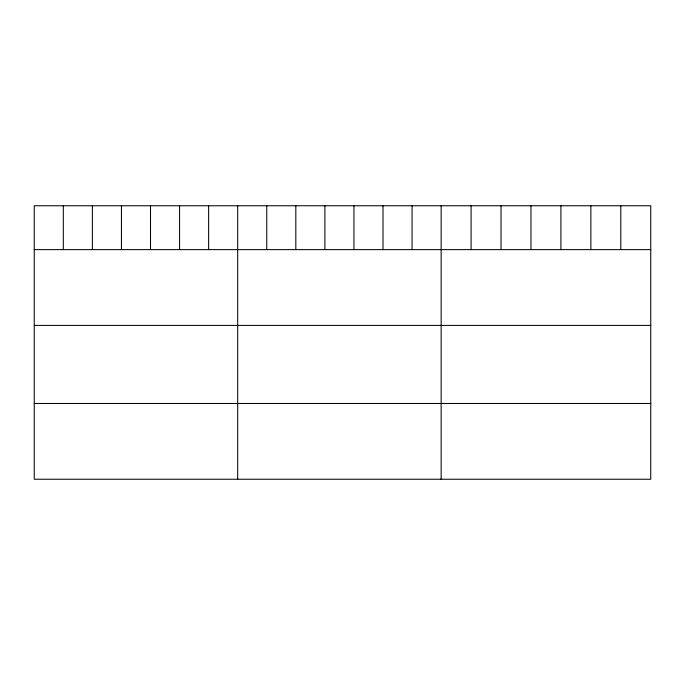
<?xml version="1.0" encoding="UTF-8"?>
<svg xmlns="http://www.w3.org/2000/svg" width="685" height="685" viewBox="0 0 685 685"><rect width="100%" height="100%" fill="white"/><g stroke="black" fill="none" stroke-linecap="round" stroke-linejoin="round"><path stroke-width="1.03" d="M650.75 249.623L650.75 479.243L34.25 479.243L34.25 205.757L650.75 205.757L650.75 249.623L34.25 249.623M34.25 325.401L650.75 325.401M34.25 403.474L650.75 403.474M620.807 205.757L620.807 249.623M590.864 205.757L590.864 249.623M560.921 205.757L560.921 249.623M530.969 205.757L530.969 249.623M501.026 205.757L501.026 249.623M471.083 205.757L471.083 249.623M441.14 205.757L441.14 479.243M412.079 205.757L412.079 249.623M383.009 205.757L383.009 249.623M353.948 205.757L353.948 249.623M324.887 205.757L324.887 249.623M295.826 205.757L295.826 249.623M266.756 205.757L266.756 249.623M237.695 205.757L237.695 479.243M208.634 205.757L208.634 249.623M179.564 205.757L179.564 249.623M150.503 205.757L150.503 249.623M121.442 205.757L121.442 249.623M92.381 205.757L92.381 249.623M63.311 205.757L63.311 249.623"/></g></svg>
